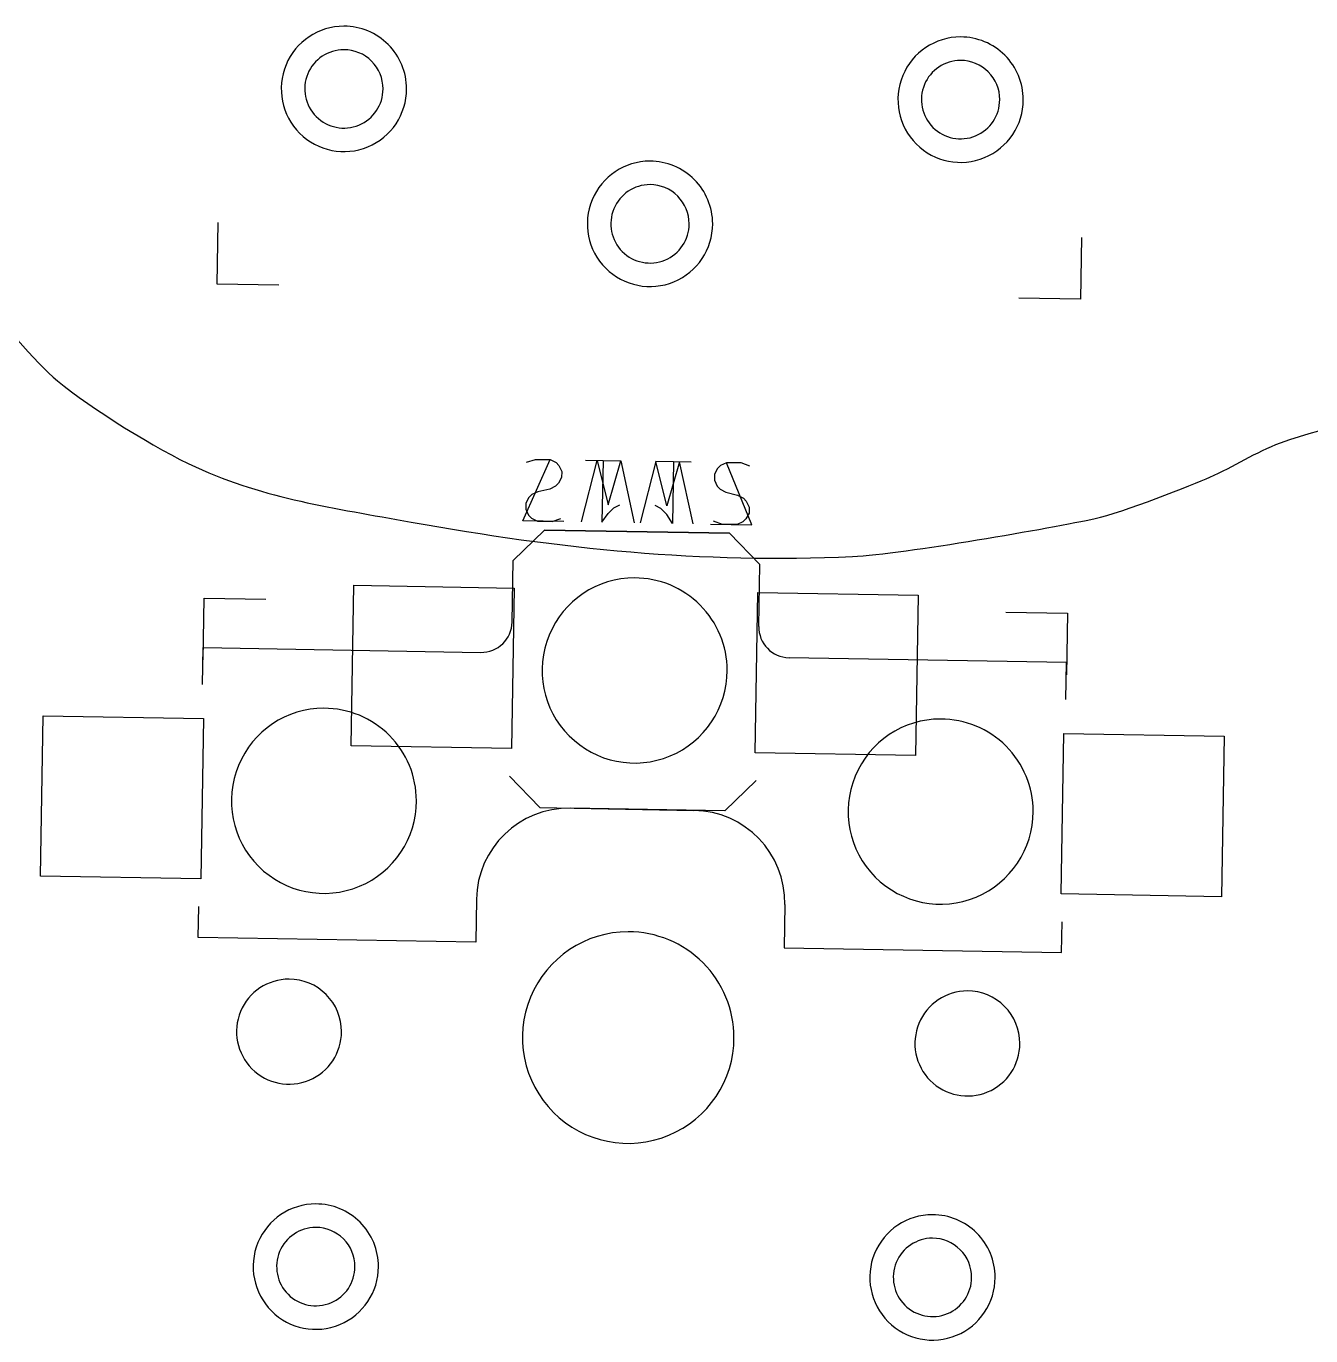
# Model space of a CAD drawing. Extents: x 28 to 165, y -144 to -37.
# Drawn here: x 113.73 to 134.56, y -103.57 to -82.35 of the extents above; entities that cross this region are included whole.
import ezdxf

# ---------------------------------------------------------------- set-up
doc = ezdxf.new("R2010")
doc.units = 0
doc.layers.get('0').update_dxf_attribs({"linetype": 'CONTINUOUS'})

msp = doc.modelspace()

# ---------------------------------------------------------------- linework, layer by layer
at = {"color": 7}
for points in [[(118.878431, -82.345675)], [(118.878431, -82.345675)], [(128.876918, -82.520199)], [(128.876918, -82.520199)], [(118.878431, -82.726675)], [(118.878431, -82.726675)], [(118.878431, -82.726675)], [(118.878431, -82.726675)], [(128.876918, -82.901199)], [(128.876918, -82.901199)], [(128.876918, -82.901199)], [(128.876918, -82.901199)], [(123.841025, -84.532619)], [(123.841025, -84.532619)], [(123.841025, -84.913619)], [(123.841025, -84.913619)], [(123.841025, -84.913619)], [(123.841025, -84.913619)], [(118.994944, -94.006507), (119.04032, -91.406902), (121.639925, -91.452278), (121.594549, -94.051883)], [(123.591939, -91.286547)], [(123.591939, -91.286547)], [(123.591939, -91.286548)], [(123.591939, -91.286548)], [(123.591939, -91.286548)], [(123.591939, -91.286548)], [(125.543953, -94.12082), (125.589329, -91.521215), (128.188933, -91.566591), (128.143557, -94.166196)], [(113.957306, -96.118911), (114.002682, -93.519306), (116.602286, -93.564682), (116.55691, -96.164287)], [(118.5543, -93.398952)], [(118.5543, -93.398952)], [(118.5543, -93.398953)], [(118.5543, -93.398953)], [(118.5543, -93.398953)], [(118.5543, -93.398953)], [(128.552786, -93.573476)], [(128.552786, -93.573476)], [(128.552786, -93.573477)], [(128.552786, -93.573477)], [(128.552786, -93.573477)], [(128.552786, -93.573477)], [(130.5048, -96.407749), (130.550176, -93.808145), (133.149781, -93.853521), (133.104405, -96.453125)], [(123.488097, -97.021147)], [(123.488097, -97.021147)], [(123.488097, -97.021147)], [(123.488097, -97.021147)], [(123.488097, -97.021147)], [(123.488097, -97.021147)], [(117.988929, -97.788759)], [(117.988929, -97.788759)], [(117.988929, -97.78876)], [(117.988929, -97.78876)], [(117.988929, -97.78876)], [(117.988929, -97.78876)], [(128.987264, -97.980736)], [(128.987264, -97.980736)], [(128.987264, -97.980736)], [(128.987264, -97.980736)], [(128.987264, -97.980736)], [(128.987264, -97.980736)], [(118.422534, -101.43181)], [(118.422534, -101.43181)], [(128.42102, -101.606334)], [(128.42102, -101.606334)], [(118.422534, -101.81281)], [(118.422534, -101.81281)], [(118.422534, -101.81281)], [(118.422534, -101.81281)], [(128.42102, -101.987334)], [(128.42102, -101.987334)], [(128.42102, -101.987334)], [(128.42102, -101.987334)]]:
    msp.add_lwpolyline(points, close=True, dxfattribs=at)
for points in [[(116.822886, -86.526287), (116.840339, -85.526438)], [(116.822891, -86.526287), (116.840341, -85.526438)], [(130.838225, -85.770772), (130.820765, -86.770621)], [(130.83822, -85.770772), (130.820768, -86.770621)], [(117.822735, -86.543739), (116.822886, -86.526287)], [(117.822732, -86.543739), (116.822891, -86.526287)], [(130.820768, -86.770621), (129.820919, -86.753168)], [(130.820765, -86.770621), (129.820924, -86.753168)], [(122.443395, -90.373752), (121.776829, -90.362118), (122.222788, -89.369748)], [(121.841066, -89.410712), (121.984726, -89.365593), (122.222786, -89.369748), (122.317176, -89.419022), (122.363967, -89.467465), (122.409917, -89.563521), (122.408247, -89.658744), (122.358977, -89.753137), (122.310536, -89.799918), (122.214476, -89.845867), (122.023196, -89.890155), (121.927146, -89.936105), (121.878706, -89.982885), (121.829426, -90.077278), (121.827766, -90.172501), (121.873716, -90.268556), (121.920496, -90.316999), (122.014886, -90.366273), (122.252946, -90.370428), (122.396617, -90.32531)], [(122.729067, -90.378739), (122.984577, -89.383046), (123.162557, -90.100548), (123.365477, -89.389694), (123.586078, -90.393698)], [(122.79413, -89.379721), (123.365472, -89.389694)], [(123.079801, -89.384708), (123.062349, -90.384556), (123.160065, -90.243383), (123.256951, -90.149822), (123.353006, -90.103872)], [(124.538316, -90.410319), (124.317709, -89.406315), (124.114796, -90.117169), (123.936814, -89.399667), (123.681303, -90.39536)], [(124.222488, -89.404653), (124.205038, -90.404502), (124.112298, -90.260004), (124.018738, -90.163119), (123.924348, -90.113845)], [(124.508159, -89.40964), (123.936818, -89.399667)], [(124.823989, -90.415306), (125.49055, -90.426941), (125.079499, -89.419612)], [(125.459562, -89.473873), (125.317557, -89.423768), (125.079498, -89.419612), (124.983444, -89.465562), (124.935001, -89.512344), (124.885727, -89.606736), (124.884065, -89.70196), (124.930015, -89.798015), (124.976795, -89.846457), (125.071188, -89.895731), (125.260804, -89.946667), (125.355196, -89.995941), (125.401977, -90.044384), (125.447927, -90.140439), (125.446265, -90.235663), (125.396991, -90.330055), (125.348548, -90.376836), (125.252493, -90.422785), (125.014434, -90.41863), (124.87243, -90.368525)], [(122.131433, -90.51071), (121.622783, -91.001909)], [(121.622786, -91.001909), (122.131436, -90.51071)], [(125.130979, -90.563069), (122.131433, -90.51071)], [(122.131436, -90.51071), (125.130979, -90.563069)], [(125.130979, -90.563069), (125.62218, -91.071719)], [(125.622178, -91.071719), (125.130979, -90.563069)], [(121.605331, -92.001758), (121.622783, -91.001909)], [(125.60473, -92.071567), (125.62218, -91.071719)], [(116.593871, -92.614389), (116.611321, -91.614541)], [(116.593871, -92.614389), (116.611323, -91.614541)], [(116.611321, -91.614541), (117.611172, -91.631994)], [(116.611323, -91.614541), (117.611172, -91.631994)], [(129.609353, -91.841423), (130.609204, -91.858875)], [(129.609355, -91.841423), (130.609204, -91.858875)], [(130.609204, -91.858875), (130.591751, -92.858724)], [(130.609204, -91.858875), (130.591754, -92.858724)], [(116.58689, -93.014329), (116.597361, -92.414419)], [(116.597361, -92.414419), (121.09668, -92.492955)], [(130.595244, -92.658754), (126.09592, -92.580217)], [(130.584774, -93.258663), (130.595244, -92.658754)], [(121.561696, -94.501379), (122.052896, -95.01003)], [(125.561094, -94.571188), (125.052443, -95.062387)], [(122.052896, -95.01003), (124.552519, -95.053661)], [(125.052443, -95.062387), (122.552822, -95.018756)], [(121.02687, -96.49235), (121.014653, -97.192244)], [(121.014653, -97.192244), (116.515335, -97.113709), (116.524061, -96.613784)], [(126.02611, -96.579612), (126.0139, -97.279506)], [(130.513214, -97.358042), (130.521944, -96.858118)], [(126.0139, -97.279506), (130.513214, -97.358042)]]:
    msp.add_lwpolyline(points, dxfattribs=at)
for points in [[(118.878431, -82.345675), (118.467497, -82.345675), (118.097026, -82.593215), (117.939769, -82.972869)], [(118.878431, -82.345675), (118.467497, -82.345675), (118.097026, -82.593215), (117.939769, -82.972869)], [(119.596852, -82.643254), (119.406315, -82.452717), (119.147891, -82.345675), (118.878431, -82.345675)], [(119.596852, -82.643254), (119.406315, -82.452717), (119.147891, -82.345675), (118.878431, -82.345675)], [(128.876918, -82.520199), (128.465984, -82.520199), (128.095513, -82.76774), (127.938255, -83.147393)], [(128.876918, -82.520199), (128.465984, -82.520199), (128.095513, -82.76774), (127.938255, -83.147393)], [(129.595339, -82.817779), (129.404802, -82.627242), (129.146378, -82.520199), (128.876918, -82.520199)], [(129.595339, -82.817779), (129.404802, -82.627242), (129.146378, -82.520199), (128.876918, -82.520199)], [(118.878431, -82.726675), (118.621597, -82.726675), (118.390053, -82.881388), (118.291767, -83.118671)], [(118.878431, -82.726675), (118.621597, -82.726675), (118.390053, -82.881388), (118.291767, -83.118671)], [(118.878431, -82.726675), (118.621597, -82.726675), (118.390053, -82.881388), (118.291767, -83.118671)], [(118.878431, -82.726675), (118.621597, -82.726675), (118.390053, -82.881388), (118.291767, -83.118671)], [(119.327444, -82.912662), (119.208359, -82.793577), (119.046844, -82.726675), (118.878431, -82.726675)], [(119.327444, -82.912662), (119.208359, -82.793577), (119.046844, -82.726675), (118.878431, -82.726675)], [(119.327444, -82.912662), (119.208359, -82.793577), (119.046844, -82.726675), (118.878431, -82.726675)], [(119.327444, -82.912662), (119.208359, -82.793577), (119.046844, -82.726675), (118.878431, -82.726675)], [(119.894432, -83.361676), (119.894432, -83.092215), (119.78739, -82.833792), (119.596852, -82.643254)], [(119.894432, -83.361676), (119.894432, -83.092215), (119.78739, -82.833792), (119.596852, -82.643254)], [(117.939769, -82.972869), (117.782511, -83.352522), (117.869436, -83.789523), (118.16001, -84.080097)], [(117.939769, -82.972869), (117.782511, -83.352522), (117.869436, -83.789523), (118.16001, -84.080097)], [(119.513432, -83.361676), (119.513432, -83.193263), (119.44653, -83.031748), (119.327444, -82.912662)], [(119.513432, -83.361676), (119.513432, -83.193263), (119.44653, -83.031748), (119.327444, -82.912662)], [(119.513432, -83.361676), (119.513432, -83.193263), (119.44653, -83.031748), (119.327444, -82.912662)], [(119.513432, -83.361676), (119.513432, -83.193263), (119.44653, -83.031748), (119.327444, -82.912662)], [(128.876918, -82.901199), (128.620084, -82.901199), (128.38854, -83.055912), (128.290254, -83.293196)], [(128.876918, -82.901199), (128.620084, -82.901199), (128.38854, -83.055912), (128.290254, -83.293196)], [(128.876918, -82.901199), (128.620084, -82.901199), (128.38854, -83.055912), (128.290254, -83.293196)], [(128.876918, -82.901199), (128.620084, -82.901199), (128.38854, -83.055912), (128.290254, -83.293196)], [(129.325931, -83.087187), (129.206845, -82.968101), (129.04533, -82.901199), (128.876918, -82.901199)], [(129.325931, -83.087187), (129.206845, -82.968101), (129.04533, -82.901199), (128.876918, -82.901199)], [(129.325931, -83.087187), (129.206845, -82.968101), (129.04533, -82.901199), (128.876918, -82.901199)], [(129.325931, -83.087187), (129.206845, -82.968101), (129.04533, -82.901199), (128.876918, -82.901199)], [(129.892919, -83.5362), (129.892919, -83.26674), (129.785876, -83.008316), (129.595339, -82.817779)], [(129.892919, -83.5362), (129.892919, -83.26674), (129.785876, -83.008316), (129.595339, -82.817779)], [(118.291767, -83.118671), (118.193481, -83.355955), (118.247809, -83.62908), (118.429418, -83.810689)], [(118.291767, -83.118671), (118.193481, -83.355955), (118.247809, -83.62908), (118.429418, -83.810689)], [(118.291767, -83.118671), (118.193481, -83.355955), (118.247809, -83.62908), (118.429418, -83.810689)], [(118.291767, -83.118671), (118.193481, -83.355955), (118.247809, -83.62908), (118.429418, -83.810689)], [(127.938255, -83.147393), (127.780998, -83.527047), (127.867922, -83.964047), (128.158497, -84.254621)], [(127.938255, -83.147393), (127.780998, -83.527047), (127.867922, -83.964047), (128.158497, -84.254621)], [(129.511918, -83.5362), (129.511918, -83.367787), (129.445017, -83.206272), (129.325931, -83.087187)], [(129.511918, -83.5362), (129.511918, -83.367787), (129.445017, -83.206272), (129.325931, -83.087187)], [(129.511918, -83.5362), (129.511918, -83.367787), (129.445017, -83.206272), (129.325931, -83.087187)], [(129.511918, -83.5362), (129.511918, -83.367787), (129.445017, -83.206272), (129.325931, -83.087187)], [(119.121435, -83.94834), (119.358719, -83.850054), (119.513432, -83.618509), (119.513432, -83.361676)], [(119.121435, -83.94834), (119.358719, -83.850054), (119.513432, -83.618509), (119.513432, -83.361676)], [(119.121435, -83.94834), (119.358719, -83.850054), (119.513432, -83.618509), (119.513432, -83.361676)], [(119.121435, -83.94834), (119.358719, -83.850054), (119.513432, -83.618509), (119.513432, -83.361676)], [(119.267238, -84.300338), (119.646891, -84.143081), (119.894432, -83.77261), (119.894432, -83.361676)], [(119.267238, -84.300338), (119.646891, -84.143081), (119.894432, -83.77261), (119.894432, -83.361676)], [(128.290254, -83.293196), (128.191968, -83.530479), (128.246296, -83.803604), (128.427905, -83.985213)], [(128.290254, -83.293196), (128.191968, -83.530479), (128.246296, -83.803604), (128.427905, -83.985213)], [(128.290254, -83.293196), (128.191968, -83.530479), (128.246296, -83.803604), (128.427905, -83.985213)], [(128.290254, -83.293196), (128.191968, -83.530479), (128.246296, -83.803604), (128.427905, -83.985213)], [(129.119922, -84.122864), (129.357205, -84.024578), (129.511918, -83.793034), (129.511918, -83.5362)], [(129.119922, -84.122864), (129.357205, -84.024578), (129.511918, -83.793034), (129.511918, -83.5362)], [(129.119922, -84.122864), (129.357205, -84.024578), (129.511918, -83.793034), (129.511918, -83.5362)], [(129.119922, -84.122864), (129.357205, -84.024578), (129.511918, -83.793034), (129.511918, -83.5362)], [(129.265724, -84.474862), (129.645378, -84.317605), (129.892919, -83.947134), (129.892919, -83.5362)], [(129.265724, -84.474862), (129.645378, -84.317605), (129.892919, -83.947134), (129.892919, -83.5362)], [(118.429418, -83.810689), (118.611027, -83.992298), (118.884152, -84.046626), (119.121435, -83.94834)], [(118.429418, -83.810689), (118.611027, -83.992298), (118.884152, -84.046626), (119.121435, -83.94834)], [(118.429418, -83.810689), (118.611027, -83.992298), (118.884152, -84.046626), (119.121435, -83.94834)], [(118.429418, -83.810689), (118.611027, -83.992298), (118.884152, -84.046626), (119.121435, -83.94834)], [(128.427905, -83.985213), (128.609513, -84.166822), (128.882638, -84.22115), (129.119922, -84.122864)], [(128.427905, -83.985213), (128.609513, -84.166822), (128.882638, -84.22115), (129.119922, -84.122864)], [(128.427905, -83.985213), (128.609513, -84.166822), (128.882638, -84.22115), (129.119922, -84.122864)], [(128.427905, -83.985213), (128.609513, -84.166822), (128.882638, -84.22115), (129.119922, -84.122864)], [(118.16001, -84.080097), (118.450584, -84.370671), (118.887584, -84.457596), (119.267238, -84.300338)], [(118.16001, -84.080097), (118.450584, -84.370671), (118.887584, -84.457596), (119.267238, -84.300338)], [(128.158497, -84.254621), (128.449071, -84.545195), (128.886071, -84.63212), (129.265724, -84.474862)], [(128.158497, -84.254621), (128.449071, -84.545195), (128.886071, -84.63212), (129.265724, -84.474862)], [(123.841025, -84.532619), (123.430091, -84.532619), (123.05962, -84.780159), (122.902362, -85.159813)], [(123.841025, -84.532619), (123.430091, -84.532619), (123.05962, -84.780159), (122.902362, -85.159813)], [(124.559446, -84.830199), (124.368909, -84.639661), (124.110485, -84.532619), (123.841025, -84.532619)], [(124.559446, -84.830199), (124.368909, -84.639661), (124.110485, -84.532619), (123.841025, -84.532619)], [(124.857026, -85.54862), (124.857026, -85.27916), (124.749983, -85.020736), (124.559446, -84.830199)], [(124.857026, -85.54862), (124.857026, -85.27916), (124.749983, -85.020736), (124.559446, -84.830199)], [(123.841025, -84.913619), (123.584191, -84.913619), (123.352647, -85.068332), (123.254361, -85.305616)], [(123.841025, -84.913619), (123.584191, -84.913619), (123.352647, -85.068332), (123.254361, -85.305616)], [(123.841025, -84.913619), (123.584191, -84.913619), (123.352647, -85.068332), (123.254361, -85.305616)], [(123.841025, -84.913619), (123.584191, -84.913619), (123.352647, -85.068332), (123.254361, -85.305616)], [(124.290038, -85.099607), (124.170952, -84.980521), (124.009438, -84.913619), (123.841025, -84.913619)], [(124.290038, -85.099607), (124.170952, -84.980521), (124.009438, -84.913619), (123.841025, -84.913619)], [(124.290038, -85.099607), (124.170952, -84.980521), (124.009438, -84.913619), (123.841025, -84.913619)], [(124.290038, -85.099607), (124.170952, -84.980521), (124.009438, -84.913619), (123.841025, -84.913619)], [(124.476026, -85.54862), (124.476026, -85.380207), (124.409124, -85.218692), (124.290038, -85.099607)], [(124.476026, -85.54862), (124.476026, -85.380207), (124.409124, -85.218692), (124.290038, -85.099607)], [(124.476026, -85.54862), (124.476026, -85.380207), (124.409124, -85.218692), (124.290038, -85.099607)], [(124.476026, -85.54862), (124.476026, -85.380207), (124.409124, -85.218692), (124.290038, -85.099607)], [(122.902362, -85.159813), (122.745105, -85.539467), (122.83203, -85.976467), (123.122604, -86.267041)], [(122.902362, -85.159813), (122.745105, -85.539467), (122.83203, -85.976467), (123.122604, -86.267041)], [(123.254361, -85.305616), (123.156075, -85.542899), (123.210403, -85.816024), (123.392012, -85.997633)], [(123.254361, -85.305616), (123.156075, -85.542899), (123.210403, -85.816024), (123.392012, -85.997633)], [(123.254361, -85.305616), (123.156075, -85.542899), (123.210403, -85.816024), (123.392012, -85.997633)], [(123.254361, -85.305616), (123.156075, -85.542899), (123.210403, -85.816024), (123.392012, -85.997633)], [(124.084029, -86.135284), (124.321313, -86.036998), (124.476026, -85.805454), (124.476026, -85.54862)], [(124.084029, -86.135284), (124.321313, -86.036998), (124.476026, -85.805454), (124.476026, -85.54862)], [(124.084029, -86.135284), (124.321313, -86.036998), (124.476026, -85.805454), (124.476026, -85.54862)], [(124.084029, -86.135284), (124.321313, -86.036998), (124.476026, -85.805454), (124.476026, -85.54862)], [(124.229832, -86.487282), (124.609485, -86.330025), (124.857026, -85.959554), (124.857026, -85.54862)], [(124.229832, -86.487282), (124.609485, -86.330025), (124.857026, -85.959554), (124.857026, -85.54862)], [(123.392012, -85.997633), (123.573621, -86.179242), (123.846746, -86.23357), (124.084029, -86.135284)], [(123.392012, -85.997633), (123.573621, -86.179242), (123.846746, -86.23357), (124.084029, -86.135284)], [(123.392012, -85.997633), (123.573621, -86.179242), (123.846746, -86.23357), (124.084029, -86.135284)], [(123.392012, -85.997633), (123.573621, -86.179242), (123.846746, -86.23357), (124.084029, -86.135284)], [(123.122604, -86.267041), (123.413178, -86.557615), (123.850178, -86.64454), (124.229832, -86.487282)], [(123.122604, -86.267041), (123.413178, -86.557615), (123.850178, -86.64454), (124.229832, -86.487282)], [(123.591939, -91.286547), (122.985245, -91.286547), (122.43829, -91.652011), (122.206118, -92.212523)], [(123.591939, -91.286547), (122.985245, -91.286547), (122.43829, -91.652011), (122.206118, -92.212523)], [(123.591939, -91.286548), (122.985245, -91.286548), (122.43829, -91.652011), (122.206119, -92.212523)], [(123.591939, -91.286548), (122.985245, -91.286548), (122.43829, -91.652011), (122.206119, -92.212523)], [(123.591939, -91.286548), (122.985245, -91.286548), (122.43829, -91.652011), (122.206119, -92.212523)], [(123.591939, -91.286548), (122.985245, -91.286548), (122.43829, -91.652011), (122.206119, -92.212523)], [(124.6526, -91.725887), (124.371295, -91.444583), (123.989764, -91.286547), (123.591939, -91.286547)], [(124.6526, -91.725887), (124.371295, -91.444583), (123.989764, -91.286547), (123.591939, -91.286547)], [(124.6526, -91.725888), (124.371295, -91.444583), (123.989764, -91.286548), (123.591939, -91.286548)], [(124.6526, -91.725888), (124.371295, -91.444583), (123.989764, -91.286548), (123.591939, -91.286548)], [(124.6526, -91.725888), (124.371295, -91.444583), (123.989764, -91.286548), (123.591939, -91.286548)], [(124.6526, -91.725888), (124.371295, -91.444583), (123.989764, -91.286548), (123.591939, -91.286548)], [(125.09194, -92.786549), (125.09194, -92.388724), (124.933905, -92.007192), (124.6526, -91.725887)], [(125.09194, -92.786549), (125.09194, -92.388724), (124.933905, -92.007192), (124.6526, -91.725887)], [(125.09194, -92.786549), (125.09194, -92.388724), (124.933904, -92.007193), (124.6526, -91.725888)], [(125.09194, -92.786549), (125.09194, -92.388724), (124.933904, -92.007193), (124.6526, -91.725888)], [(125.09194, -92.786549), (125.09194, -92.388724), (124.933904, -92.007193), (124.6526, -91.725888)], [(125.09194, -92.786549), (125.09194, -92.388724), (124.933904, -92.007193), (124.6526, -91.725888)], [(121.09668, -92.492955), (121.37278, -92.497774), (121.60051, -92.277858), (121.605331, -92.001758)], [(125.60473, -92.071567), (125.599911, -92.347664), (125.819823, -92.575393), (126.09592, -92.580217)], [(122.206118, -92.212523), (121.973946, -92.773035), (122.10228, -93.418212), (122.531278, -93.84721)], [(122.206118, -92.212523), (121.973946, -92.773035), (122.10228, -93.418212), (122.531278, -93.84721)], [(122.206119, -92.212523), (121.973947, -92.773035), (122.102281, -93.418212), (122.531278, -93.847209)], [(122.206119, -92.212523), (121.973947, -92.773035), (122.102281, -93.418212), (122.531278, -93.847209)], [(122.206119, -92.212523), (121.973947, -92.773035), (122.102281, -93.418212), (122.531278, -93.847209)], [(122.206119, -92.212523), (121.973947, -92.773035), (122.102281, -93.418212), (122.531278, -93.847209)], [(124.165964, -94.172369), (124.726476, -93.940197), (125.09194, -93.393242), (125.09194, -92.786549)], [(124.165964, -94.172369), (124.726477, -93.940198), (125.09194, -93.393243), (125.09194, -92.786549)], [(124.165964, -94.172369), (124.726476, -93.940197), (125.09194, -93.393242), (125.09194, -92.786549)], [(124.165964, -94.172369), (124.726477, -93.940198), (125.09194, -93.393243), (125.09194, -92.786549)], [(124.165964, -94.172369), (124.726476, -93.940197), (125.09194, -93.393242), (125.09194, -92.786549)], [(124.165964, -94.172369), (124.726476, -93.940197), (125.09194, -93.393242), (125.09194, -92.786549)], [(118.5543, -93.398952), (117.947606, -93.398952), (117.400651, -93.764416), (117.168479, -94.324928)], [(118.5543, -93.398952), (117.947606, -93.398952), (117.400651, -93.764416), (117.168479, -94.324928)], [(118.5543, -93.398953), (117.947606, -93.398953), (117.400651, -93.764416), (117.16848, -94.324928)], [(118.5543, -93.398953), (117.947606, -93.398953), (117.400651, -93.764416), (117.16848, -94.324928)], [(118.5543, -93.398953), (117.947606, -93.398953), (117.400651, -93.764416), (117.16848, -94.324928)], [(118.5543, -93.398953), (117.947606, -93.398953), (117.400651, -93.764416), (117.16848, -94.324928)], [(119.614961, -93.838292), (119.333656, -93.556988), (118.952125, -93.398952), (118.5543, -93.398952)], [(119.614961, -93.838292), (119.333656, -93.556988), (118.952125, -93.398952), (118.5543, -93.398952)], [(119.614961, -93.838293), (119.333656, -93.556988), (118.952125, -93.398953), (118.5543, -93.398953)], [(119.614961, -93.838293), (119.333656, -93.556988), (118.952125, -93.398953), (118.5543, -93.398953)], [(119.614961, -93.838293), (119.333656, -93.556988), (118.952125, -93.398953), (118.5543, -93.398953)], [(119.614961, -93.838293), (119.333656, -93.556988), (118.952125, -93.398953), (118.5543, -93.398953)], [(128.552786, -93.573476), (127.946092, -93.573476), (127.399138, -93.93894), (127.166966, -94.499452)], [(128.552786, -93.573476), (127.946092, -93.573476), (127.399138, -93.93894), (127.166966, -94.499452)], [(128.552786, -93.573477), (127.946093, -93.573477), (127.399138, -93.93894), (127.166966, -94.499452)], [(128.552786, -93.573477), (127.946093, -93.573477), (127.399138, -93.93894), (127.166966, -94.499452)], [(128.552786, -93.573477), (127.946093, -93.573477), (127.399138, -93.93894), (127.166966, -94.499452)], [(128.552786, -93.573477), (127.946093, -93.573477), (127.399138, -93.93894), (127.166966, -94.499452)], [(129.613448, -94.012817), (129.332143, -93.731512), (128.950612, -93.573476), (128.552786, -93.573476)], [(129.613448, -94.012817), (129.332143, -93.731512), (128.950612, -93.573476), (128.552786, -93.573476)], [(129.613447, -94.012817), (129.332143, -93.731512), (128.950611, -93.573477), (128.552786, -93.573477)], [(129.613447, -94.012817), (129.332143, -93.731512), (128.950611, -93.573477), (128.552786, -93.573477)], [(129.613447, -94.012817), (129.332143, -93.731512), (128.950611, -93.573477), (128.552786, -93.573477)], [(129.613447, -94.012817), (129.332143, -93.731512), (128.950611, -93.573477), (128.552786, -93.573477)], [(120.054301, -94.898954), (120.054301, -94.501129), (119.896266, -94.119597), (119.614961, -93.838292)], [(120.054301, -94.898954), (120.054301, -94.501129), (119.896266, -94.119597), (119.614961, -93.838292)], [(120.054301, -94.898954), (120.054301, -94.501129), (119.896265, -94.119598), (119.614961, -93.838293)], [(120.054301, -94.898954), (120.054301, -94.501129), (119.896265, -94.119598), (119.614961, -93.838293)], [(120.054301, -94.898954), (120.054301, -94.501129), (119.896265, -94.119598), (119.614961, -93.838293)], [(120.054301, -94.898954), (120.054301, -94.501129), (119.896265, -94.119598), (119.614961, -93.838293)], [(122.531278, -93.847209), (122.960275, -94.276207), (123.605452, -94.40454), (124.165964, -94.172369)], [(122.531278, -93.847209), (122.960275, -94.276207), (123.605452, -94.40454), (124.165964, -94.172369)], [(122.531278, -93.847209), (122.960275, -94.276207), (123.605452, -94.40454), (124.165964, -94.172369)], [(122.531278, -93.847209), (122.960275, -94.276207), (123.605452, -94.40454), (124.165964, -94.172369)], [(122.531278, -93.84721), (122.960275, -94.276207), (123.605452, -94.404541), (124.165964, -94.172369)], [(122.531278, -93.84721), (122.960275, -94.276207), (123.605452, -94.404541), (124.165964, -94.172369)], [(130.052787, -95.073478), (130.052787, -94.675653), (129.894752, -94.294122), (129.613447, -94.012817)], [(130.052787, -95.073478), (130.052787, -94.675653), (129.894752, -94.294122), (129.613447, -94.012817)], [(130.052787, -95.073478), (130.052787, -94.675653), (129.894752, -94.294122), (129.613447, -94.012817)], [(130.052787, -95.073478), (130.052787, -94.675653), (129.894752, -94.294122), (129.613447, -94.012817)], [(130.052788, -95.073478), (130.052788, -94.675653), (129.894752, -94.294121), (129.613448, -94.012817)], [(130.052788, -95.073478), (130.052788, -94.675653), (129.894752, -94.294121), (129.613448, -94.012817)], [(117.16848, -94.324928), (116.936308, -94.88544), (117.064642, -95.530617), (117.493639, -95.959614)], [(117.168479, -94.324928), (116.936308, -94.88544), (117.064641, -95.530617), (117.493639, -95.959615)], [(117.16848, -94.324928), (116.936308, -94.88544), (117.064642, -95.530617), (117.493639, -95.959614)], [(117.168479, -94.324928), (116.936308, -94.88544), (117.064641, -95.530617), (117.493639, -95.959615)], [(117.16848, -94.324928), (116.936308, -94.88544), (117.064642, -95.530617), (117.493639, -95.959614)], [(117.16848, -94.324928), (116.936308, -94.88544), (117.064642, -95.530617), (117.493639, -95.959614)], [(127.166966, -94.499452), (126.934794, -95.059964), (127.063128, -95.705142), (127.492125, -96.134139)], [(127.166966, -94.499452), (126.934794, -95.059964), (127.063128, -95.705142), (127.492125, -96.134139)], [(127.166966, -94.499452), (126.934795, -95.059964), (127.063128, -95.705141), (127.492126, -96.134139)], [(127.166966, -94.499452), (126.934795, -95.059964), (127.063128, -95.705141), (127.492126, -96.134139)], [(127.166966, -94.499452), (126.934795, -95.059964), (127.063128, -95.705141), (127.492126, -96.134139)], [(127.166966, -94.499452), (126.934795, -95.059964), (127.063128, -95.705141), (127.492126, -96.134139)], [(119.128325, -96.284774), (119.688837, -96.052602), (120.054301, -95.505647), (120.054301, -94.898954)], [(119.128325, -96.284774), (119.688837, -96.052602), (120.054301, -95.505647), (120.054301, -94.898954)], [(119.128325, -96.284774), (119.688837, -96.052602), (120.054301, -95.505647), (120.054301, -94.898954)], [(119.128325, -96.284774), (119.688837, -96.052602), (120.054301, -95.505647), (120.054301, -94.898954)], [(119.128326, -96.284774), (119.688838, -96.052603), (120.054301, -95.505648), (120.054301, -94.898954)], [(119.128326, -96.284774), (119.688838, -96.052603), (120.054301, -95.505648), (120.054301, -94.898954)], [(122.552822, -95.018756), (121.724521, -95.004299), (121.04133, -95.664049), (121.026871, -96.49235)], [(126.02611, -96.579612), (126.040568, -95.751312), (125.380819, -95.06812), (124.552519, -95.053661)], [(129.126812, -96.459298), (129.687324, -96.227126), (130.052787, -95.680172), (130.052787, -95.073478)], [(129.126812, -96.459298), (129.687324, -96.227127), (130.052788, -95.680172), (130.052788, -95.073478)], [(129.126812, -96.459298), (129.687324, -96.227126), (130.052787, -95.680172), (130.052787, -95.073478)], [(129.126812, -96.459298), (129.687324, -96.227127), (130.052788, -95.680172), (130.052788, -95.073478)], [(129.126812, -96.459298), (129.687324, -96.227126), (130.052787, -95.680172), (130.052787, -95.073478)], [(129.126812, -96.459298), (129.687324, -96.227126), (130.052787, -95.680172), (130.052787, -95.073478)], [(117.493639, -95.959614), (117.922636, -96.388612), (118.567813, -96.516945), (119.128325, -96.284774)], [(117.493639, -95.959614), (117.922636, -96.388612), (118.567813, -96.516945), (119.128325, -96.284774)], [(117.493639, -95.959614), (117.922636, -96.388612), (118.567813, -96.516945), (119.128325, -96.284774)], [(117.493639, -95.959614), (117.922636, -96.388612), (118.567813, -96.516945), (119.128325, -96.284774)], [(117.493639, -95.959615), (117.922636, -96.388612), (118.567813, -96.516946), (119.128326, -96.284774)], [(117.493639, -95.959615), (117.922636, -96.388612), (118.567813, -96.516946), (119.128326, -96.284774)], [(127.492125, -96.134139), (127.921123, -96.563136), (128.5663, -96.69147), (129.126812, -96.459298)], [(127.492125, -96.134139), (127.921123, -96.563136), (128.5663, -96.69147), (129.126812, -96.459298)], [(127.492126, -96.134139), (127.921123, -96.563136), (128.5663, -96.69147), (129.126812, -96.459298)], [(127.492126, -96.134139), (127.921123, -96.563136), (128.5663, -96.69147), (129.126812, -96.459298)], [(127.492126, -96.134139), (127.921123, -96.563136), (128.5663, -96.69147), (129.126812, -96.459298)], [(127.492126, -96.134139), (127.921123, -96.563136), (128.5663, -96.69147), (129.126812, -96.459298)], [(123.488097, -97.021147), (122.794646, -97.021147), (122.169476, -97.438872), (121.904104, -98.079537)], [(123.488097, -97.021147), (122.794645, -97.021147), (122.169476, -97.438872), (121.904104, -98.079537)], [(123.488097, -97.021147), (122.794646, -97.021147), (122.169476, -97.438872), (121.904104, -98.079537)], [(123.488097, -97.021147), (122.794645, -97.021147), (122.169476, -97.438872), (121.904104, -98.079537)], [(123.488097, -97.021147), (122.794646, -97.021147), (122.169476, -97.438872), (121.904104, -98.079537)], [(123.488097, -97.021147), (122.794646, -97.021147), (122.169476, -97.438872), (121.904104, -98.079537)], [(124.700432, -97.523313), (124.378901, -97.201782), (123.942811, -97.021147), (123.488097, -97.021147)], [(124.700432, -97.523313), (124.378901, -97.201781), (123.942811, -97.021147), (123.488097, -97.021147)], [(124.700432, -97.523313), (124.378901, -97.201782), (123.942811, -97.021147), (123.488097, -97.021147)], [(124.700432, -97.523313), (124.378901, -97.201781), (123.942811, -97.021147), (123.488097, -97.021147)], [(124.700432, -97.523313), (124.378901, -97.201782), (123.942811, -97.021147), (123.488097, -97.021147)], [(124.700432, -97.523313), (124.378901, -97.201782), (123.942811, -97.021147), (123.488097, -97.021147)], [(125.202598, -98.735648), (125.202598, -98.280934), (125.021963, -97.844844), (124.700432, -97.523313)], [(125.202598, -98.735648), (125.202598, -98.280934), (125.021964, -97.844844), (124.700432, -97.523313)], [(125.202598, -98.735648), (125.202598, -98.280934), (125.021963, -97.844844), (124.700432, -97.523313)], [(125.202598, -98.735648), (125.202598, -98.280934), (125.021964, -97.844844), (124.700432, -97.523313)], [(125.202598, -98.735648), (125.202598, -98.280934), (125.021963, -97.844844), (124.700432, -97.523313)], [(125.202598, -98.735648), (125.202598, -98.280934), (125.021963, -97.844844), (124.700432, -97.523313)], [(117.988929, -97.788759), (117.644772, -97.788759), (117.334503, -97.996075), (117.2028, -98.314035)], [(117.988929, -97.788759), (117.644772, -97.788759), (117.334503, -97.996075), (117.2028, -98.314035)], [(117.988929, -97.78876), (117.644772, -97.78876), (117.334503, -97.996075), (117.2028, -98.314035)], [(117.988929, -97.78876), (117.644772, -97.78876), (117.334503, -97.996075), (117.2028, -98.314035)], [(117.988929, -97.78876), (117.644772, -97.78876), (117.334503, -97.996075), (117.2028, -98.314035)], [(117.988929, -97.78876), (117.644772, -97.78876), (117.334503, -97.996075), (117.2028, -98.314035)], [(118.590607, -98.037982), (118.431032, -97.878408), (118.214602, -97.788759), (117.988929, -97.788759)], [(118.590607, -98.037982), (118.431032, -97.878408), (118.214602, -97.788759), (117.988929, -97.788759)], [(118.590607, -98.037983), (118.431032, -97.878408), (118.214602, -97.78876), (117.988929, -97.78876)], [(118.590607, -98.037983), (118.431032, -97.878408), (118.214602, -97.78876), (117.988929, -97.78876)], [(118.590607, -98.037983), (118.431032, -97.878408), (118.214602, -97.78876), (117.988929, -97.78876)], [(118.590607, -98.037983), (118.431032, -97.878408), (118.214602, -97.78876), (117.988929, -97.78876)], [(118.83983, -98.63966), (118.83983, -98.413987), (118.750182, -98.197557), (118.590607, -98.037982)], [(118.83983, -98.63966), (118.83983, -98.413987), (118.750182, -98.197557), (118.590607, -98.037982)], [(118.83983, -98.63966), (118.83983, -98.413987), (118.750182, -98.197558), (118.590607, -98.037983)], [(118.83983, -98.63966), (118.83983, -98.413987), (118.750182, -98.197558), (118.590607, -98.037983)], [(118.83983, -98.63966), (118.83983, -98.413987), (118.750182, -98.197558), (118.590607, -98.037983)], [(118.83983, -98.63966), (118.83983, -98.413987), (118.750182, -98.197558), (118.590607, -98.037983)], [(128.987264, -97.980736), (128.643107, -97.980736), (128.332838, -98.188051), (128.201134, -98.506011)], [(128.987264, -97.980736), (128.643107, -97.980736), (128.332837, -98.188051), (128.201134, -98.506011)], [(128.987264, -97.980736), (128.643107, -97.980736), (128.332838, -98.188051), (128.201134, -98.506011)], [(128.987264, -97.980736), (128.643107, -97.980736), (128.332837, -98.188051), (128.201134, -98.506011)], [(128.987264, -97.980736), (128.643107, -97.980736), (128.332838, -98.188051), (128.201134, -98.506011)], [(128.987264, -97.980736), (128.643107, -97.980736), (128.332838, -98.188051), (128.201134, -98.506011)], [(129.588941, -98.229959), (129.429366, -98.070384), (129.212937, -97.980736), (128.987264, -97.980736)], [(129.588942, -98.229959), (129.429367, -98.070384), (129.212937, -97.980736), (128.987264, -97.980736)], [(129.588941, -98.229959), (129.429366, -98.070384), (129.212937, -97.980736), (128.987264, -97.980736)], [(129.588942, -98.229959), (129.429367, -98.070384), (129.212937, -97.980736), (128.987264, -97.980736)], [(129.588941, -98.229959), (129.429366, -98.070384), (129.212937, -97.980736), (128.987264, -97.980736)], [(129.588941, -98.229959), (129.429366, -98.070384), (129.212937, -97.980736), (128.987264, -97.980736)], [(121.904104, -98.079537), (121.638731, -98.720202), (121.785417, -99.45764), (122.275761, -99.947984)], [(121.904104, -98.079537), (121.638731, -98.720202), (121.785417, -99.45764), (122.275761, -99.947984)], [(121.904104, -98.079537), (121.638732, -98.720202), (121.785417, -99.45764), (122.275761, -99.947984)], [(121.904104, -98.079537), (121.638732, -98.720202), (121.785417, -99.45764), (122.275761, -99.947984)], [(121.904104, -98.079537), (121.638732, -98.720202), (121.785417, -99.45764), (122.275761, -99.947984)], [(121.904104, -98.079537), (121.638732, -98.720202), (121.785417, -99.45764), (122.275761, -99.947984)], [(129.838164, -98.831636), (129.838164, -98.605964), (129.748516, -98.389534), (129.588941, -98.229959)], [(129.838164, -98.831636), (129.838164, -98.605964), (129.748516, -98.389534), (129.588941, -98.229959)], [(129.838164, -98.831636), (129.838164, -98.605964), (129.748516, -98.389534), (129.588941, -98.229959)], [(129.838164, -98.831636), (129.838164, -98.605964), (129.748516, -98.389534), (129.588941, -98.229959)], [(129.838165, -98.831636), (129.838165, -98.605963), (129.748516, -98.389534), (129.588942, -98.229959)], [(129.838165, -98.831636), (129.838165, -98.605963), (129.748516, -98.389534), (129.588942, -98.229959)], [(117.2028, -98.314035), (117.071096, -98.631994), (117.143896, -98.997982), (117.387252, -99.241338)], [(117.2028, -98.314035), (117.071096, -98.631994), (117.143896, -98.997982), (117.387252, -99.241338)], [(117.2028, -98.314035), (117.071097, -98.631994), (117.143896, -98.997982), (117.387252, -99.241338)], [(117.2028, -98.314035), (117.071097, -98.631994), (117.143896, -98.997982), (117.387252, -99.241338)], [(117.2028, -98.314035), (117.071097, -98.631994), (117.143896, -98.997982), (117.387252, -99.241338)], [(117.2028, -98.314035), (117.071097, -98.631994), (117.143896, -98.997982), (117.387252, -99.241338)], [(118.314555, -99.42579), (118.632514, -99.294086), (118.83983, -98.983817), (118.83983, -98.63966)], [(118.314555, -99.42579), (118.632515, -99.294087), (118.83983, -98.983817), (118.83983, -98.63966)], [(118.314555, -99.42579), (118.632514, -99.294086), (118.83983, -98.983817), (118.83983, -98.63966)], [(118.314555, -99.42579), (118.632515, -99.294087), (118.83983, -98.983817), (118.83983, -98.63966)], [(118.314555, -99.42579), (118.632514, -99.294086), (118.83983, -98.983817), (118.83983, -98.63966)], [(118.314555, -99.42579), (118.632514, -99.294086), (118.83983, -98.983817), (118.83983, -98.63966)], [(128.201134, -98.506011), (128.069431, -98.823971), (128.142231, -99.189958), (128.385586, -99.433314)], [(128.201134, -98.506011), (128.069431, -98.823971), (128.14223, -99.189958), (128.385586, -99.433314)], [(128.201134, -98.506011), (128.069431, -98.823971), (128.142231, -99.189958), (128.385586, -99.433314)], [(128.201134, -98.506011), (128.069431, -98.823971), (128.14223, -99.189958), (128.385586, -99.433314)], [(128.201134, -98.506011), (128.069431, -98.823971), (128.142231, -99.189958), (128.385586, -99.433314)], [(128.201134, -98.506011), (128.069431, -98.823971), (128.142231, -99.189958), (128.385586, -99.433314)], [(124.144208, -100.319641), (124.784873, -100.054269), (125.202598, -99.429099), (125.202598, -98.735648)], [(124.144208, -100.319641), (124.784873, -100.054269), (125.202598, -99.429099), (125.202598, -98.735648)], [(124.144208, -100.319641), (124.784873, -100.054269), (125.202598, -99.429099), (125.202598, -98.735648)], [(124.144208, -100.319641), (124.784873, -100.054269), (125.202598, -99.429099), (125.202598, -98.735648)], [(124.144208, -100.319641), (124.784873, -100.054269), (125.202598, -99.429099), (125.202598, -98.735648)], [(124.144208, -100.319641), (124.784873, -100.054269), (125.202598, -99.429099), (125.202598, -98.735648)], [(129.312889, -99.617766), (129.630849, -99.486063), (129.838164, -99.175793), (129.838164, -98.831636)], [(129.312889, -99.617766), (129.630849, -99.486063), (129.838165, -99.175794), (129.838165, -98.831636)], [(129.312889, -99.617766), (129.630849, -99.486063), (129.838164, -99.175793), (129.838164, -98.831636)], [(129.312889, -99.617766), (129.630849, -99.486063), (129.838165, -99.175794), (129.838165, -98.831636)], [(129.312889, -99.617766), (129.630849, -99.486063), (129.838164, -99.175793), (129.838164, -98.831636)], [(129.312889, -99.617766), (129.630849, -99.486063), (129.838164, -99.175793), (129.838164, -98.831636)], [(117.387252, -99.241338), (117.630608, -99.484693), (117.996595, -99.557493), (118.314555, -99.42579)], [(117.387252, -99.241338), (117.630608, -99.484694), (117.996595, -99.557493), (118.314555, -99.42579)], [(117.387252, -99.241338), (117.630608, -99.484693), (117.996595, -99.557493), (118.314555, -99.42579)], [(117.387252, -99.241338), (117.630608, -99.484694), (117.996595, -99.557493), (118.314555, -99.42579)], [(117.387252, -99.241338), (117.630608, -99.484693), (117.996595, -99.557493), (118.314555, -99.42579)], [(117.387252, -99.241338), (117.630608, -99.484693), (117.996595, -99.557493), (118.314555, -99.42579)], [(128.385586, -99.433314), (128.628942, -99.67667), (128.99493, -99.749469), (129.312889, -99.617766)], [(128.385586, -99.433314), (128.628942, -99.67667), (128.99493, -99.74947), (129.312889, -99.617766)], [(128.385586, -99.433314), (128.628942, -99.67667), (128.99493, -99.749469), (129.312889, -99.617766)], [(128.385586, -99.433314), (128.628942, -99.67667), (128.99493, -99.74947), (129.312889, -99.617766)], [(128.385586, -99.433314), (128.628942, -99.67667), (128.99493, -99.749469), (129.312889, -99.617766)], [(128.385586, -99.433314), (128.628942, -99.67667), (128.99493, -99.749469), (129.312889, -99.617766)], [(122.275761, -99.947984), (122.766105, -100.438328), (123.503543, -100.585013), (124.144208, -100.319641)], [(122.275761, -99.947984), (122.766105, -100.438328), (123.503543, -100.585014), (124.144208, -100.319641)], [(122.275761, -99.947984), (122.766105, -100.438328), (123.503543, -100.585013), (124.144208, -100.319641)], [(122.275761, -99.947984), (122.766105, -100.438328), (123.503543, -100.585014), (124.144208, -100.319641)], [(122.275761, -99.947984), (122.766105, -100.438328), (123.503543, -100.585013), (124.144208, -100.319641)], [(122.275761, -99.947984), (122.766105, -100.438328), (123.503543, -100.585013), (124.144208, -100.319641)], [(118.422534, -101.43181), (118.0116, -101.43181), (117.641129, -101.679351), (117.483871, -102.059004)], [(118.422534, -101.43181), (118.0116, -101.43181), (117.641129, -101.679351), (117.483871, -102.059004)], [(119.140955, -101.72939), (118.950418, -101.538853), (118.691994, -101.43181), (118.422534, -101.43181)], [(119.140955, -101.72939), (118.950418, -101.538853), (118.691994, -101.43181), (118.422534, -101.43181)], [(128.42102, -101.606334), (128.010086, -101.606334), (127.639615, -101.853875), (127.482358, -102.233528)], [(128.42102, -101.606334), (128.010086, -101.606334), (127.639615, -101.853875), (127.482358, -102.233528)], [(129.139441, -101.903914), (128.948904, -101.713377), (128.690481, -101.606334), (128.42102, -101.606334)], [(129.139441, -101.903914), (128.948904, -101.713377), (128.690481, -101.606334), (128.42102, -101.606334)], [(118.422534, -101.81281), (118.1657, -101.81281), (117.934156, -101.967523), (117.83587, -102.204807)], [(118.422534, -101.81281), (118.1657, -101.81281), (117.934156, -101.967523), (117.83587, -102.204807)], [(118.422534, -101.81281), (118.1657, -101.81281), (117.934156, -101.967523), (117.83587, -102.204807)], [(118.422534, -101.81281), (118.1657, -101.81281), (117.934156, -101.967523), (117.83587, -102.204807)], [(118.871547, -101.998798), (118.752461, -101.879712), (118.590946, -101.81281), (118.422534, -101.81281)], [(118.871547, -101.998798), (118.752461, -101.879712), (118.590946, -101.81281), (118.422534, -101.81281)], [(118.871547, -101.998798), (118.752461, -101.879712), (118.590946, -101.81281), (118.422534, -101.81281)], [(118.871547, -101.998798), (118.752461, -101.879712), (118.590946, -101.81281), (118.422534, -101.81281)], [(119.438535, -102.447811), (119.438535, -102.178351), (119.331492, -101.919927), (119.140955, -101.72939)], [(119.438535, -102.447811), (119.438535, -102.178351), (119.331492, -101.919927), (119.140955, -101.72939)], [(117.483871, -102.059004), (117.326614, -102.438658), (117.413538, -102.875658), (117.704113, -103.166232)], [(117.483871, -102.059004), (117.326614, -102.438658), (117.413538, -102.875658), (117.704113, -103.166232)], [(119.057534, -102.447811), (119.057534, -102.279398), (118.990633, -102.117883), (118.871547, -101.998798)], [(119.057534, -102.447811), (119.057534, -102.279398), (118.990633, -102.117883), (118.871547, -101.998798)], [(119.057534, -102.447811), (119.057534, -102.279398), (118.990633, -102.117883), (118.871547, -101.998798)], [(119.057534, -102.447811), (119.057534, -102.279398), (118.990633, -102.117883), (118.871547, -101.998798)], [(128.42102, -101.987334), (128.164187, -101.987334), (127.932642, -102.142047), (127.834356, -102.379331)], [(128.42102, -101.987334), (128.164187, -101.987334), (127.932642, -102.142047), (127.834356, -102.379331)], [(128.42102, -101.987334), (128.164187, -101.987334), (127.932642, -102.142047), (127.834356, -102.379331)], [(128.42102, -101.987334), (128.164187, -101.987334), (127.932642, -102.142047), (127.834356, -102.379331)], [(128.870034, -102.173322), (128.750948, -102.054236), (128.589433, -101.987334), (128.42102, -101.987334)], [(128.870034, -102.173322), (128.750948, -102.054236), (128.589433, -101.987334), (128.42102, -101.987334)], [(128.870034, -102.173322), (128.750948, -102.054236), (128.589433, -101.987334), (128.42102, -101.987334)], [(128.870034, -102.173322), (128.750948, -102.054236), (128.589433, -101.987334), (128.42102, -101.987334)], [(129.437021, -102.622335), (129.437021, -102.352875), (129.329979, -102.094451), (129.139441, -101.903914)], [(129.437021, -102.622335), (129.437021, -102.352875), (129.329979, -102.094451), (129.139441, -101.903914)], [(117.83587, -102.204807), (117.737584, -102.44209), (117.791912, -102.715215), (117.973521, -102.896824)], [(117.83587, -102.204807), (117.737584, -102.44209), (117.791912, -102.715215), (117.973521, -102.896824)], [(117.83587, -102.204807), (117.737584, -102.44209), (117.791912, -102.715215), (117.973521, -102.896824)], [(117.83587, -102.204807), (117.737584, -102.44209), (117.791912, -102.715215), (117.973521, -102.896824)], [(127.482358, -102.233528), (127.3251, -102.613182), (127.412025, -103.050182), (127.702599, -103.340756)], [(127.482358, -102.233528), (127.3251, -102.613182), (127.412025, -103.050182), (127.702599, -103.340756)], [(129.056021, -102.622335), (129.056021, -102.453922), (128.989119, -102.292407), (128.870034, -102.173322)], [(129.056021, -102.622335), (129.056021, -102.453922), (128.989119, -102.292407), (128.870034, -102.173322)], [(129.056021, -102.622335), (129.056021, -102.453922), (128.989119, -102.292407), (128.870034, -102.173322)], [(129.056021, -102.622335), (129.056021, -102.453922), (128.989119, -102.292407), (128.870034, -102.173322)], [(118.665538, -103.034475), (118.902821, -102.936189), (119.057534, -102.704645), (119.057534, -102.447811)], [(118.665538, -103.034475), (118.902821, -102.936189), (119.057534, -102.704645), (119.057534, -102.447811)], [(118.665538, -103.034475), (118.902821, -102.936189), (119.057534, -102.704645), (119.057534, -102.447811)], [(118.665538, -103.034475), (118.902821, -102.936189), (119.057534, -102.704645), (119.057534, -102.447811)], [(118.811341, -103.386473), (119.190994, -103.229216), (119.438535, -102.858745), (119.438535, -102.447811)], [(118.811341, -103.386473), (119.190994, -103.229216), (119.438535, -102.858745), (119.438535, -102.447811)], [(127.834356, -102.379331), (127.73607, -102.616614), (127.790398, -102.889739), (127.972007, -103.071348)], [(127.834356, -102.379331), (127.73607, -102.616614), (127.790398, -102.889739), (127.972007, -103.071348)], [(127.834356, -102.379331), (127.73607, -102.616614), (127.790398, -102.889739), (127.972007, -103.071348)], [(127.834356, -102.379331), (127.73607, -102.616614), (127.790398, -102.889739), (127.972007, -103.071348)], [(128.664025, -103.208999), (128.901308, -103.110713), (129.056021, -102.879169), (129.056021, -102.622335)], [(128.664025, -103.208999), (128.901308, -103.110713), (129.056021, -102.879169), (129.056021, -102.622335)], [(128.664025, -103.208999), (128.901308, -103.110713), (129.056021, -102.879169), (129.056021, -102.622335)], [(128.664025, -103.208999), (128.901308, -103.110713), (129.056021, -102.879169), (129.056021, -102.622335)], [(128.809827, -103.560998), (129.189481, -103.40374), (129.437021, -103.033269), (129.437021, -102.622335)], [(128.809827, -103.560998), (129.189481, -103.40374), (129.437021, -103.033269), (129.437021, -102.622335)], [(117.973521, -102.896824), (118.155129, -103.078433), (118.428255, -103.132761), (118.665538, -103.034475)], [(117.973521, -102.896824), (118.155129, -103.078433), (118.428255, -103.132761), (118.665538, -103.034475)], [(117.973521, -102.896824), (118.155129, -103.078433), (118.428255, -103.132761), (118.665538, -103.034475)], [(117.973521, -102.896824), (118.155129, -103.078433), (118.428255, -103.132761), (118.665538, -103.034475)], [(127.972007, -103.071348), (128.153616, -103.252957), (128.426741, -103.307285), (128.664025, -103.208999)], [(127.972007, -103.071348), (128.153616, -103.252957), (128.426741, -103.307285), (128.664025, -103.208999)], [(127.972007, -103.071348), (128.153616, -103.252957), (128.426741, -103.307285), (128.664025, -103.208999)], [(127.972007, -103.071348), (128.153616, -103.252957), (128.426741, -103.307285), (128.664025, -103.208999)], [(117.704113, -103.166232), (117.994687, -103.456806), (118.431687, -103.543731), (118.811341, -103.386473)], [(117.704113, -103.166232), (117.994687, -103.456806), (118.431687, -103.543731), (118.811341, -103.386473)], [(127.702599, -103.340756), (127.993173, -103.63133), (128.430173, -103.718255), (128.809827, -103.560998)], [(127.702599, -103.340756), (127.993173, -103.63133), (128.430173, -103.718255), (128.809827, -103.560998)]]:
    msp.add_open_spline(points, degree=3, dxfattribs=at)
at = {"color": 2}
for points in [[(112.976278, -86.755721), (113.286378, -87.061762), (113.876738, -87.803527), (114.232749, -88.094309)], [(114.232749, -88.094309), (114.776949, -88.538789), (115.85012, -89.206234), (116.472561, -89.488671)], [(134.063208, -89.098251), (134.865028, -88.802152), (135.806809, -88.664507), (136.63079, -88.428955)], [(132.915997, -89.655996), (133.305297, -89.485654), (133.664917, -89.245333), (134.063208, -89.098251)], [(116.472561, -89.488671), (117.628952, -90.013396), (118.697953, -90.151122), (119.968834, -90.381063)], [(131.058595, -90.325288), (131.481115, -90.235756), (132.658786, -89.768536), (132.915997, -89.655996)], [(119.968834, -90.381063), (122.363207, -90.814277), (124.684529, -91.053378), (127.125281, -90.938807)], [(127.125281, -90.938807), (127.951172, -90.900041), (130.380184, -90.469041), (131.058595, -90.325288)]]:
    msp.add_open_spline(points, degree=3, dxfattribs=at)

doc.saveas('drawing.dxf')
